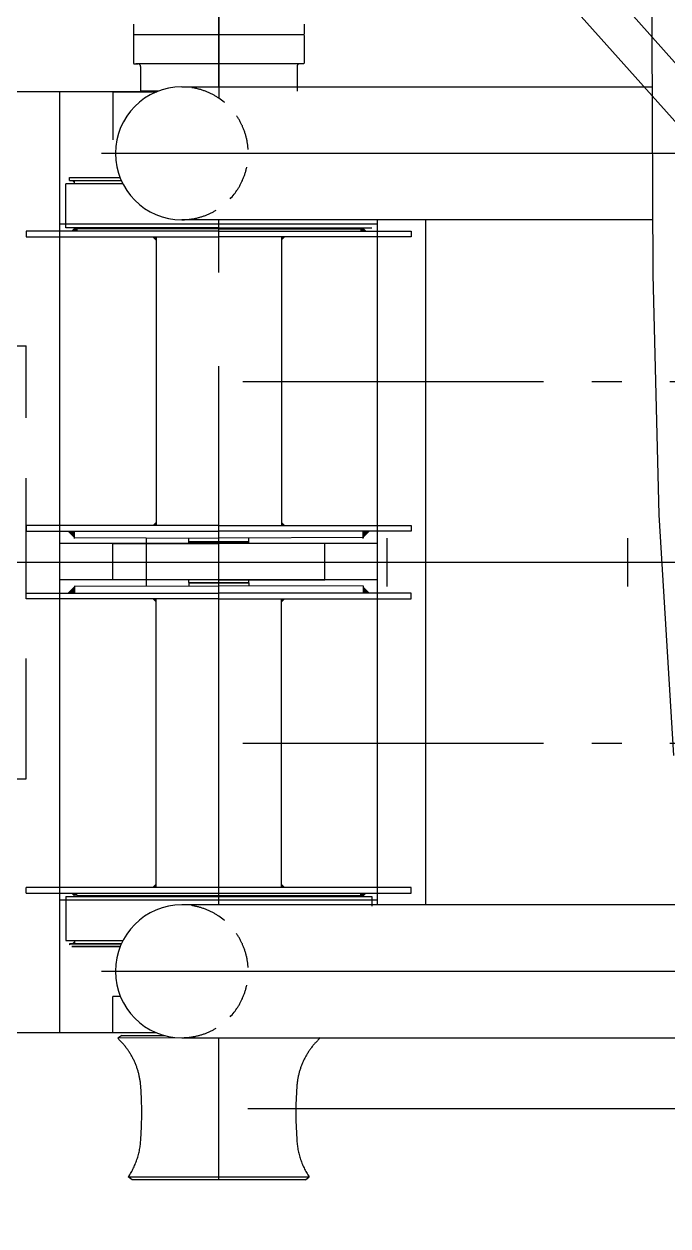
# Model space of a CAD drawing. Extents: x 1551 to 113148, y -1700 to 77018.
# Drawn here: x 36580 to 37918, y 42761 to 45259 of the extents above; entities that cross this region are included whole.
import ezdxf

# ---------------------------------------------------------------- set-up
doc = ezdxf.new("R2010")
doc.units = 0
doc.header["$LTSCALE"] = 500
doc.header["$MEASUREMENT"] = 0
for name, pattern in [('CENTER', [3, 2.5, -0.25, 0, -0.25]), ('CENTRUML2', [23, 15, -3, 2, -3]), ('DASHED', [0.75, 0.5, -0.25]), ('PHANTOM', [2.1, 1.25, -0.2, 0.125, -0.2, 0.125, -0.2])]:
    doc.linetypes.add(name, pattern=pattern)
doc.layers.get('0').update_dxf_attribs({"linetype": 'CONTINUOUS'})
for name, color, linetype in [('M1CO1', 1, 'CONTINUOUS'), ('S0CE1', 7, 'CENTER'), ('S0CO1', 7, 'CONTINUOUS'), ('S0DA1', 7, 'DASHED'), ('S0PH1', 7, 'PHANTOM'), ('SAFECO1', 1, 'CONTINUOUS')]:
    doc.layers.add(name, color=color, linetype=linetype)
doc.styles.add('ROMANS', font='romans', dxfattribs={"height": 100})
doc.dimstyles.get("Standard").update_dxf_attribs({"dimtxt": 2, "dimasz": 2.5, "dimexe": 1, "dimexo": 1, "dimgap": 1, "dimtad": 1, "dimdsep": 46, "dimtxsty": 'ROMANS', "dimcen": 0, "dimclrd": 1, "dimclre": 1, "dimclrt": 2, "dimadec": 0, "dimazin": 0, "dimtfac": 1, "dimtmove": 2, "dimatfit": 3, "dimfxl": 1, "dimtvp": 100, "dimtolj": 1, "dimarcsym": 0})

# ---------------------------------------------------------------- blocks, each defined once
blk = doc.blocks.new('DOT')
at = {"layer": 'SAFECO1', "color": 0, "linetype": 'ByBlock'}
blk.add_line((-0.5, 0), (-1, 0), dxfattribs=at)
at = {"layer": 'SAFECO1', "color": 0, "linetype": 'ByBlock', "const_width": 0.5}
blk.add_lwpolyline([(-0.25, 0, 1), (0.25, 0, 1)], format="xyb", close=True, dxfattribs=at)
blk = doc.blocks.new('A$C64097268')
for p, q in [((28500, -50), (28500, 50)), ((29000, -50), (29000, 50)), ((29500, -50), (29500, 50)), ((-2758.9, 0), (35128.7, 0))]:
    blk.add_line(p, q)
blk = doc.blocks.new('MOB-BÅT')
for p, q in [((-328.3, -948), (171.7, -918)), ((-828.3, -961), (-328.3, -948)), ((-1828.3, -968.5), (-1328.3, -963)), ((-1328.3, -963), (-828.3, -961))]:
    blk.add_line(p, q)
blk = doc.blocks.new('frtnyyttt')
at = {"linetype": 'CENTER'}
for p, q in [((-3925, 988), (-3925, 1356.2)), ((-3925, 1243.4), (-3925, 964.2)), ((-4168.6, 850), (-876.4, 850)), ((-3925, 602.3), (-3925, 712)), ((-3925, -712), (-3925, 407.4)), ((-4168.6, -850), (-876.4, -850)), ((-3925, -1283.3), (-3925, -988))]:
    blk.add_line(p, q, dxfattribs=at)
at = {"linetype": 'CENTRUML2'}
for p, q in [((-4102.5, 1118.7), (-4102.5, 1097.4)), ((-3747.5, 1118.7), (-3747.5, 1097.4)), ((-4102.5, 1097.4), (-4101.6, 1096.2)), ((-4102.5, 1097.4), (-4101.6, 1096.2)), ((-4101.6, 1096.2), (-4102.5, 1095.3)), ((-4101.5, 1096.2), (-4102.5, 1095.2)), ((-4102.5, 1095.2), (-4102.5, 1037.2)), ((-3748.5, 1096.2), (-4101.6, 1096.2)), ((-3748.5, 1096.2), (-3747.5, 1095.2)), ((-3747.5, 1097.4), (-3748.4, 1096.2)), ((-3747.5, 1095.2), (-3747.5, 1037.2)), ((-4102.5, 1037.2), (-4101.5, 1036.2)), ((-4101.5, 1036.2), (-4093.5, 1036.2)), ((-3748.5, 1036.2), (-4097.5, 1036.2)), ((-4087.5, 1030.2), (-4087.5, 979.2)), ((-3762.5, 1030.2), (-3762.5, 979.2)), ((-3747.5, 1037.2), (-3748.5, 1036.2)), ((-4053.8, 977.9), (-4355, 977.9)), ((-4255, -977.3), (-4255, 977.9)), ((-4145, 977.9), (-4053.8, 977.9)), ((-4145, 977.9), (-4145, 877.9)), ((-4050.3, 979.2), (-4087.5, 979.2)), ((-4235, 799.4), (-4130.3, 799.4)), ((-4235, 799.4), (-4235, 799.4)), ((-4235, 799.4), (-4235, 799.4)), ((-4235, 793.4), (-4235, 799.4)), ((-4235, 799.4), (-4235, 799.4)), ((-4235, 799.4), (-4235, 799.4)), ((-4243, 695.4), (-4243, 786.4)), ((-4124.4, 786.4), (-4243, 786.4)), ((-4235, 793.4), (-4127.8, 793.4)), ((-4225, 786.4), (-4225, 793.4)), ((-3595, 702.9), (-4255, 702.9)), ((-4243, 710.9), (-4243, 714.9)), ((-3595, -712), (-3595, 712)), ((-3495, -712), (-3495, 712)), ((-4325, 688.4), (-4325, 676.4)), ((-3925, 688.4), (-4325, 688.4)), ((-4325, 676.4), (-3925, 676.4)), ((-3925, 695.4), (-4243, 695.4)), ((-3925, 693.4), (-4225, 693.4)), ((-4220, 693.4), (-4220, 688.4)), ((-4055, 676.4), (-4055, 76.4)), ((-3925, 695.4), (-3607, 695.4)), ((-3925, 693.4), (-3625, 693.4)), ((-3925, 688.4), (-3525, 688.4)), ((-3525, 676.4), (-3925, 676.4)), ((-3795, 676.4), (-3795, 76.4)), ((-3630, 693.4), (-3630, 688.4)), ((-3525, 688.4), (-3525, 676.4)), ((-4325, 76.4), (-4325, 64.4)), ((-3925, 76.4), (-4325, 76.4)), ((-3925, 76.4), (-3525, 76.4)), ((-3525, 76.4), (-3525, 64.4)), ((-4325, 64.4), (-3925, 64.4)), ((-4226.3, 51.5), (-3925, 50.4)), ((-4225, 49.4), (-4225, 64.4)), ((-3525, 64.4), (-3925, 64.4)), ((-3623.7, 51.5), (-3925, 50.4)), ((-3625, 49.4), (-3625, 64.4)), ((-3595, 38.9), (-4255, 38.9)), ((-4145, 38.9), (-3925, 38.9)), ((-4145, -36.1), (-4145, 38.9)), ((-3987.5, 43.4), (-3987.5, 49.4)), ((-3987.5, 43.4), (-3862.5, 43.4)), ((-3987.5, 38.9), (-3987.5, 42.9)), ((-3987.5, 42.9), (-3862.5, 42.9)), ((-3705, 38.9), (-3925, 38.9)), ((-3862.5, 43.4), (-3862.5, 49.4)), ((-3862.5, 38.9), (-3862.5, 42.9)), ((-3705, -36.1), (-3705, 38.9)), ((-3595, -36.1), (-4255, -36.1)), ((-4225, -48.8), (-4225, -63.8)), ((-4225, -49.6), (-3925, -49.2)), ((-3925, -36.1), (-4145, -36.1)), ((-3987.5, -42.1), (-3987.5, -36.1)), ((-3987.5, -42.1), (-3862.5, -42.1)), ((-3987.5, -42.3), (-3862.5, -42.3)), ((-3987.5, -42.8), (-3862.5, -42.8)), ((-3987.5, -42.8), (-3987.5, -48.8)), ((-3970, -42.8), (-3970, -42.3)), ((-3970, -42.3), (-3970, -42.8)), ((-3925, -36.1), (-3705, -36.1)), ((-3625, -49.6), (-3925, -49.2)), ((-3880, -42.8), (-3880, -42.3)), ((-3880, -42.3), (-3880, -42.8)), ((-3862.5, -42.1), (-3862.5, -36.1)), ((-3862.5, -42.8), (-3862.5, -48.8)), ((-3625, -48.8), (-3625, -63.8)), ((-4325, -63.8), (-3925, -63.8)), ((-4325, -75.8), (-4325, -63.8)), ((-3525, -63.8), (-3925, -63.8)), ((-3525, -75.8), (-3525, -63.8)), ((-3925, -75.8), (-4325, -75.8)), ((-4055, -675.8), (-4055, -75.8)), ((-3925, -75.8), (-3525, -75.8)), ((-3795, -675.8), (-3795, -75.8)), ((-3525, -675.8), (-4325, -675.8)), ((-4325, -687.8), (-4325, -675.8)), ((-4325, -687.8), (-3525, -687.8)), ((-4243, -694.8), (-3607, -694.8)), ((-4243, -694.8), (-4242.8, -785.8)), ((-4220, -692.8), (-4220, -687.8)), ((-4220, -692.8), (-3625, -692.8)), ((-3630, -692.8), (-3630, -687.8)), ((-3607, -694.8), (-3607, -712)), ((-3525, -687.8), (-3525, -675.8)), ((-3595, -702.3), (-4255, -702.3)), ((-3607, -710.3), (-3607, -714.3)), ((-4242.8, -785.8), (-4124.1, -785.8)), ((-4127.5, -792.8), (-4235, -792.8)), ((-4235, -792.8), (-4127.5, -792.8)), ((-4235, -792.8), (-4235, -795.2)), ((-4235, -795.8), (-4235, -795.8)), ((-4235, -795.8), (-4235, -795.8)), ((-4235, -795.8), (-4235, -795.8)), ((-4130.1, -798.8), (-4230.5, -798.8)), ((-4230.5, -798.8), (-4130.1, -798.8)), ((-4225, -785.8), (-4225, -792.8)), ((-4129.7, -902.3), (-4145, -902.3)), ((-4145, -977.3), (-4145, -902.3)), ((-4054.3, -977.7), (-4355, -977.9)), ((-4145, -977.3), (-4055.3, -977.3)), ((-4126.8, -983.3), (-4135, -989.3)), ((-3715.4, -988.6), (-4135, -989.3)), ((-4126.8, -983.3), (-4037.7, -983.3)), ((-4105, -1283.3), (-4113, -1277.3)), ((-4113, -1277.3), (-3737, -1277.3)), ((-3745, -1283.3), (-4105, -1283.3)), ((-3745, -1283.3), (-3737, -1277.3))]:
    blk.add_line(p, q, dxfattribs=at)
for p, q in [((-4001.9, 988), (-3024.9, 988)), ((-3023.8, 712), (-4001.9, 712)), ((-2954.4, -712), (-4001.9, -712)), ((-4001.9, -988), (-2913.4, -988))]:
    blk.add_line(p, q)
for centre, radius, start, end in [((-4093.5, 1030.2), 6, 0, 90), ((-3756.5, 1030.2), 6, 90, 180), ((-4236.8, -1099.5), 150, 3.1316, 47.2759), ((-3613.2, -1099.5), 150, 132.7241, 176.8684), ((-4777, -1143.8), 692, 355.649, 4.351), ((-3073, -1143.8), 692, 175.649, 184.351), ((-4237, -1192.8), 150, 325.7268, 358.6741), ((-3613, -1192.8), 150, 181.3259, 214.2732)]:
    blk.add_arc(centre, radius, start, end, dxfattribs=at)
for centre in [(-4001.9, 850), (-4001.9, -850)]:
    blk.add_arc(centre, 138, 90, 270)
at = {"linetype": 'DASHED', "ltscale": 0.3}
for centre in [(-4001.9, 850), (-4001.9, -850)]:
    blk.add_arc(centre, 138, 270, 90, dxfattribs=at)
at = {"linetype": 'CENTRUML2'}
for points in [[(-4225, 793.4), (-4225, 787.7), (-4230.7, 793.4), (-4225, 787.7)], [(-4225, 688.4), (-4232.1, 688.4), (-4225, 695.4), (-4232.1, 688.4)], [(-4220, 693.4), (-4220, 688.4), (-4225, 688.4)], [(-4220, 693.4), (-4225, 693.4), (-4225, 688.4)], [(-4055, 676.4), (-4063.5, 676.4), (-4055, 667.9), (-4063.5, 676.4)], [(-3795, 676.4), (-3786.5, 676.4), (-3795, 667.9), (-3786.5, 676.4)], [(-3630, 693.4), (-3630, 688.4), (-3625, 688.4)], [(-3630, 693.4), (-3625, 693.4), (-3625, 688.4)], [(-3625, 688.4), (-3617.9, 688.4), (-3625, 695.4), (-3617.9, 688.4)], [(-4055, 76.4), (-4055, 84.9), (-4063.5, 76.4), (-4055, 84.9)], [(-3795, 76.4), (-3795, 84.9), (-3786.5, 76.4), (-3795, 84.9)], [(-4225, 64.4), (-4239.1, 64.4), (-4225, 50.2), (-4239.1, 64.4)], [(-3625, 64.4), (-3610.9, 64.4), (-3625, 50.2), (-3610.9, 64.4)], [(-4225, -63.8), (-4239.1, -63.8), (-4225, -49.6), (-4239.1, -63.8)], [(-3625, -63.8), (-3610.9, -63.8), (-3625, -49.6), (-3610.9, -63.8)], [(-4055, -75.8), (-4055, -84.3), (-4063.5, -75.8), (-4055, -84.3)], [(-3795, -75.8), (-3795, -84.3), (-3786.5, -75.8), (-3795, -84.3)], [(-4055, -675.8), (-4063.5, -675.8), (-4055, -667.3), (-4063.5, -675.8)], [(-3795, -675.8), (-3786.5, -675.8), (-3795, -667.3), (-3786.5, -675.8)], [(-4225, -687.8), (-4232.1, -687.8), (-4225, -694.8), (-4232.1, -687.8)], [(-4220, -692.8), (-4220, -687.8), (-4225, -687.8)], [(-4220, -692.8), (-4225, -692.8), (-4225, -687.8)], [(-3630, -692.8), (-3625, -692.8), (-3625, -687.8)], [(-3630, -692.8), (-3630, -687.8), (-3625, -687.8)], [(-3625, -687.8), (-3617.9, -687.8), (-3625, -694.8), (-3617.9, -687.8)], [(-4225, -792.8), (-4225, -787.1), (-4230.7, -792.8), (-4225, -787.1)]]:
    blk.add_solid(points, dxfattribs=at)
at = {"rotation": 270}
blk.add_blockref('MOB-BÅT', (-2062.4, -229.9), dxfattribs=at)
blk = doc.blocks.new('kee32')
at = {"linetype": 'CENTER'}
blk.add_line((-391.3, 376), (2593.9, -2487.4), dxfattribs=at)
blk.add_line((62, -170.6), (2537, -2546.5))
at = {"linetype": 'PHANTOM'}
blk.add_arc((0, 0), 3500, 313.4307, 145.6767, dxfattribs=at)

msp = doc.modelspace()

# ---------------------------------------------------------------- linework, layer by layer
at = {"layer": 'S0CE1', "linetype": 'CENTER'}
msp.add_line((37045.232, 43005.878), (43208.55, 43005.878), dxfattribs=at)
at = {"layer": 'S0DA1', "linetype": 'DASHED'}
for p, q in [((36335.105, 44590.725), (36585.105, 44590.725)), ((36585.105, 43690.725), (36585.105, 44590.725)), ((36335.105, 43690.725), (36585.105, 43690.725))]:
    msp.add_line(p, q, dxfattribs=at)
at = {"layer": 'S0PH1', "linetype": 'PHANTOM'}
for points in [[(37035.105, 44516.725), (39840.66, 44516.725, 0.22169466), (39955.566, 44570.307)], [(37035.105, 43764.725), (39840.66, 43764.725, -0.22169466), (39955.566, 43711.143)]]:
    msp.add_lwpolyline(points, format="xyb", dxfattribs=at)

# ---------------------------------------------------------------- block references
at = {"layer": 'S0CO1', "linetype": 'PHANTOM', "rotation": 355.5403883950918}
msp.add_blockref('kee32', (36485.105, 46801.697), dxfattribs=at)
at = {"layer": 'S0CO1'}
msp.add_blockref('frtnyyttt', (40910.105, 44140.725), dxfattribs=at)
at = {"layer": 'S0CO1', "linetype": 'CENTER'}
msp.add_blockref('A$C64097268', (8335.105, 44140.725), dxfattribs=at)

# ---------------------------------------------------------------- leaders
at = {"layer": 'M1CO1', "linetype": 'Continuous'}
for points in [[(35391.934, 45079.469), (37909.048, 49985.298)], [(35161.488, 43058.752), (36787.508, 38470.252)]]:
    msp.add_leader(points, dimstyle='Standard', override={"dimasz": 250, "dimgap": 100, "dimtad": 0, "dimldrblk": 'DOT'}, dxfattribs=at)

doc.saveas('drawing.dxf')
